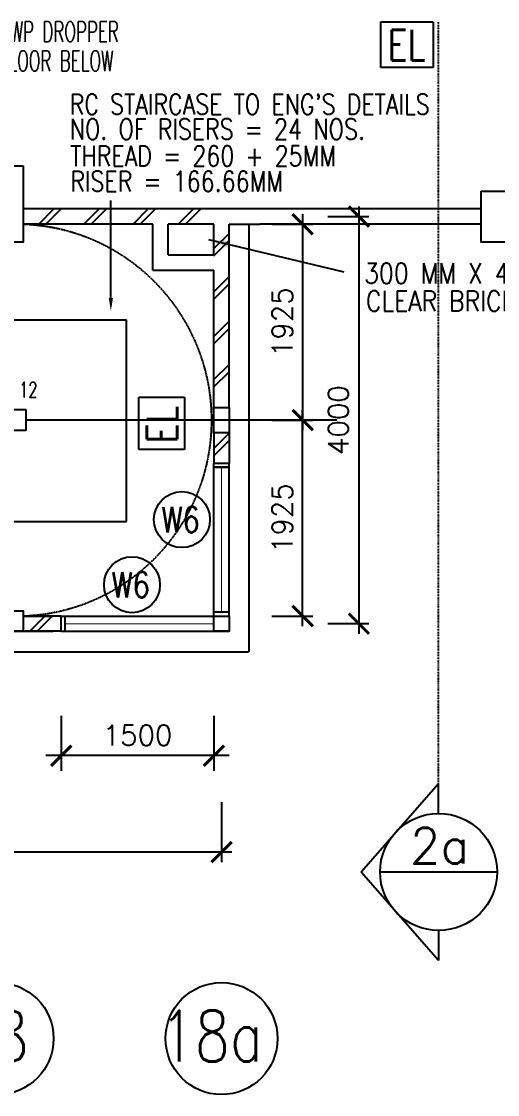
# Model space of a CAD drawing. Extents: x 2332957 to 2465864, y -1012926 to -914299.
# Drawn here: x 2421017 to 2425695, y -1001364 to -990820 of the extents above; entities that cross this region are included whole.
import ezdxf

# ---------------------------------------------------------------- set-up
doc = ezdxf.new("R2010")
doc.units = 0
doc.header["$LTSCALE"] = 15
doc.header["$MEASUREMENT"] = 0
doc.header["$PDMODE"] = 34
for name, pattern in [('DASHDOT', [1, 0.5, -0.25, 0, -0.25]), ('DIVIDE', [1.25, 0.5, -0.25, 0, -0.25, 0, -0.25]), ('HIDDEN', [0.375, 0.25, -0.125])]:
    doc.linetypes.add(name, pattern=pattern)
doc.layers.get('0').update_dxf_attribs({"linetype": 'CONTINUOUS'})
doc.layers.get('DEFPOINTS').update_dxf_attribs({"linetype": 'CONTINUOUS'})
for name, color, linetype in [('-EL & K', 10, 'CONTINUOUS'), ('AR', 7, 'CONTINUOUS'), ('AR1', 7, 'CONTINUOUS'), ('COL', 3, 'CONTINUOUS'), ('DIM', 7, 'CONTINUOUS'), ('extension', 1, 'CONTINUOUS'), ('GRID-T', 7, 'CONTINUOUS'), ('hatch', 7, 'CONTINUOUS'), ('SPEC', 7, 'CONTINUOUS'), ('stair', 7, 'CONTINUOUS'), ('WALL', 2, 'CONTINUOUS'), ('WIN', 5, 'CONTINUOUS'), ('WIN-T', 7, 'CONTINUOUS'), ('WP', 50, 'DIVIDE')]:
    doc.layers.add(name, color=color, linetype=linetype)
doc.styles.add('125', font='romans.shx', dxfattribs={"width": 0.9, "height": 225})
doc.styles.add('E', font='ROMANS.SHX', dxfattribs={"width": 0.9})
doc.styles.add('ROMANS', font='romans')
doc.styles.get("Standard").update_dxf_attribs({"font": 'ROMANS.SHX'})
doc.dimstyles.get("Standard").update_dxf_attribs({"dimtxt": 0.18, "dimasz": 0.18, "dimexe": 0.18, "dimexo": 0.0625, "dimgap": 0.09, "dimtad": 0, "dimtih": 1, "dimtoh": 1, "dimdec": 4, "dimzin": 0, "dimdsep": 46, "dimtxsty": 'Standard', "dimcen": 0.09, "dimadec": 0, "dimazin": 0, "dimtfac": 1, "dimtdec": 4, "dimtofl": 0, "dimtmove": 0, "dimatfit": 3, "dimfxl": 1, "dimtolj": 1, "dimtzin": 0, "dimarcsym": 0})
doc.dimstyles.new('STANDARD$0', dxfattribs={"dimscale": 0, "dimtxt": 8, "dimasz": 6, "dimexe": 1, "dimexo": 1, "dimgap": 3, "dimtad": 1, "dimdec": 0, "dimlfac": -1, "dimrnd": 1, "dimzin": 0, "dimdsep": 46, "dimtxsty": 'Standard', "dimcen": 0, "dimclrd": 5, "dimclre": 250, "dimadec": 0, "dimazin": 0, "dimtfac": 1, "dimtdec": 4, "dimtofl": 0, "dimtmove": 0, "dimatfit": 3, "dimfxl": 1, "dimtolj": 1, "dimtzin": 0, "dimarcsym": 0})

# ---------------------------------------------------------------- blocks, each defined once
blk = doc.blocks.new('_ARCHTICK')
at = {"color": 0, "linetype": 'ByBlock', "const_width": 0.15}
blk.add_lwpolyline([(-0.5, -0.5), (0.5, 0.5)], dxfattribs=at)
blk = doc.blocks.new('*D208')
at = {"layer": 'DEFPOINTS', "color": 0, "transparency": 16777216}
for p in [(2423928, -992737), (2423928, -996737), (2424332, -996737)]:
    blk.add_point(p, dxfattribs=at)
at = {"layer": 'DIM', "color": 7, "lineweight": -2, "transparency": 16777216}
for p, q in [((2424332, -992637), (2424332, -996837)), ((2424028, -992737), (2424432, -992737)), ((2424028, -996737), (2424432, -996737))]:
    blk.add_line(p, q, dxfattribs=at)
at = {"layer": 'DIM', "color": 7, "lineweight": -2, "transparency": 16777216, "xscale": 200, "yscale": 200, "zscale": 200}
for p, rotation in [((2424332, -992737), 90), ((2424332, -996737), 270)]:
    blk.add_blockref('_ARCHTICK', p, dxfattribs=dict(at, rotation=rotation))
at = {"layer": 'DIM', "color": 7, "transparency": 16777216, "insert": (2424132, -994737), "char_height": 200, "attachment_point": 5, "rotation": 90, "style": 'ROMANS'}
blk.add_mtext('\\A1;4000', dxfattribs=at)
blk = doc.blocks.new('*D209')
at = {"layer": 'DEFPOINTS', "color": 0, "transparency": 16777216}
for p in [(2423376, -992812), (2423376, -994737), (2423780, -994737)]:
    blk.add_point(p, dxfattribs=at)
at = {"layer": 'DIM', "color": 7, "lineweight": -2, "transparency": 16777216}
for p, q in [((2423780, -992712), (2423780, -994837)), ((2423476, -992812), (2423880, -992812)), ((2423476, -994737), (2423880, -994737))]:
    blk.add_line(p, q, dxfattribs=at)
at = {"layer": 'DIM', "color": 7, "lineweight": -2, "transparency": 16777216, "xscale": 200, "yscale": 200, "zscale": 200}
for p, rotation in [((2423780, -992812), 90), ((2423780, -994737), 270)]:
    blk.add_blockref('_ARCHTICK', p, dxfattribs=dict(at, rotation=rotation))
at = {"layer": 'DIM', "color": 7, "transparency": 16777216, "insert": (2423580, -993775), "char_height": 200, "attachment_point": 5, "rotation": 90, "style": 'ROMANS'}
blk.add_mtext('\\A1;1925', dxfattribs=at)
blk = doc.blocks.new('*D210')
at = {"layer": 'DEFPOINTS', "color": 0, "transparency": 16777216}
for p in [(2423376, -994737), (2423780, -994737), (2423376, -996662)]:
    blk.add_point(p, dxfattribs=at)
at = {"layer": 'DIM', "color": 7, "lineweight": -2, "transparency": 16777216}
for p, q in [((2423780, -996762), (2423780, -994637)), ((2423476, -994737), (2423880, -994737)), ((2423476, -996662), (2423880, -996662))]:
    blk.add_line(p, q, dxfattribs=at)
at = {"layer": 'DIM', "color": 7, "lineweight": -2, "transparency": 16777216, "xscale": 200, "yscale": 200, "zscale": 200}
for p, rotation in [((2423780, -994737), 90), ((2423780, -996662), 270)]:
    blk.add_blockref('_ARCHTICK', p, dxfattribs=dict(at, rotation=rotation))
at = {"layer": 'DIM', "color": 7, "transparency": 16777216, "insert": (2423580, -995700), "char_height": 200, "attachment_point": 5, "rotation": 90, "style": 'ROMANS'}
blk.add_mtext('\\A1;1925', dxfattribs=at)
blk = doc.blocks.new('*D211')
at = {"layer": 'DEFPOINTS', "color": 0, "transparency": 16777216}
for p in [(2415783, -998391), (2422983, -998391), (2415783, -998981)]:
    blk.add_point(p, dxfattribs=at)
at = {"layer": 'DIM', "color": 7, "lineweight": -2, "transparency": 16777216}
for p, q in [((2415783, -998491), (2415783, -999081)), ((2422983, -998491), (2422983, -999081)), ((2423083, -998981), (2415683, -998981))]:
    blk.add_line(p, q, dxfattribs=at)
at = {"layer": 'DIM', "color": 7, "lineweight": -2, "transparency": 16777216, "xscale": 200, "yscale": 200, "zscale": 200}
for p, rotation in [((2415783, -998981), 180.0000000117561), ((2422983, -998981), 1.175611608061899e-08)]:
    blk.add_blockref('_ARCHTICK', p, dxfattribs=dict(at, rotation=rotation))
at = {"layer": 'DIM', "color": 7, "transparency": 16777216, "insert": (2419383, -998781), "char_height": 200, "attachment_point": 5, "rotation": 0, "style": 'ROMANS'}
blk.add_mtext('\\A1;7200', dxfattribs=at)
blk = doc.blocks.new('*D215')
at = {"layer": 'DEFPOINTS', "color": 0, "linetype": 'Continuous', "transparency": 16777216}
for p in [(2421408, -997493), (2422908, -997493), (2421408, -998034)]:
    blk.add_point(p, dxfattribs=at)
at = {"layer": 'WIN', "color": 7, "linetype": 'Continuous', "lineweight": -2, "transparency": 16777216}
for p, q in [((2421408, -997643), (2421408, -998184)), ((2422908, -997643), (2422908, -998184)), ((2423058, -998034), (2421258, -998034))]:
    blk.add_line(p, q, dxfattribs=at)
at = {"layer": 'WIN', "color": 7, "linetype": 'Continuous', "lineweight": -2, "transparency": 16777216, "xscale": 200, "yscale": 200, "zscale": 200, "rotation": 180}
blk.add_blockref('_ARCHTICK', (2421408, -998034), dxfattribs=at)
at = {"layer": 'WIN', "color": 7, "linetype": 'Continuous', "lineweight": -2, "transparency": 16777216, "xscale": 200, "yscale": 200, "zscale": 200}
blk.add_blockref('_ARCHTICK', (2422908, -998034), dxfattribs=at)
at = {"layer": 'WIN', "color": 7, "linetype": 'Continuous', "transparency": 16777216, "insert": (2422158, -997834), "char_height": 200, "attachment_point": 5, "style": 'ROMANS'}
blk.add_mtext('\\A1;1500', dxfattribs=at)

msp = doc.modelspace()

# ---------------------------------------------------------------- linework, layer by layer
at = {"layer": '-EL & K', "color": 0, "linetype": 'HIDDEN'}
for points in [[(2424549.9, -990824.8), (2425063.9, -990824.8), (2425063.9, -991271.9), (2424549.9, -991271.9)], [(2422171.1, -995025.1), (2422171.1, -994511.2), (2422618.2, -994511.2), (2422618.2, -995025.1)]]:
    msp.add_lwpolyline(points, close=True, dxfattribs=at)
at = {"layer": 'AR', "color": 0, "linetype": 'DASHDOT'}
msp.add_line((2425116.5, -998307.2), (2425116.5, -990823), dxfattribs=at)
at = {"layer": 'AR', "color": 0}
for p, q in [((2425116.5, -998312.4), (2424354.2, -999179.9)), ((2425116.5, -1000047.4), (2424354.2, -999179.9)), ((2424541.5, -999177.3), (2425691.5, -999177.3))]:
    msp.add_line(p, q, dxfattribs=at)
at = {"layer": 'AR', "color": 0, "linetype": 'Continuous'}
for p, q in [((2425116.5, -998602.3), (2425116.5, -998312.4)), ((2425116.5, -999752.3), (2425116.5, -1000047.4))]:
    msp.add_line(p, q, dxfattribs=at)
at = {"layer": 'AR', "color": 0}
msp.add_circle((2425116.5, -999177.3), 575, dxfattribs=at)
at = {"layer": 'COL', "color": 0}
for points in [[(2421032.9, -992237.5), (2421032.9, -992987.5), (2420532.9, -992987.5), (2420532.9, -992237.5)], [(2425532.9, -992487.5), (2426032.9, -992487.5), (2426032.9, -992987.5), (2425532.9, -992987.5)], [(2422907.9, -994612.5), (2423057.9, -994612.5), (2423057.9, -994862.5), (2422907.9, -994862.5)], [(2422907.9, -994612.5), (2423057.9, -994612.5), (2423057.9, -994862.5), (2422907.9, -994862.5)], [(2420532.9, -996612.5), (2421032.9, -996612.5), (2421032.9, -996812.5), (2420532.9, -996812.5)]]:
    msp.add_lwpolyline(points, close=True, dxfattribs=at)
at = {"layer": 'extension', "color": 0, "linetype": 'HIDDEN'}
for p in [(2423252.1, -992812.5), (2415707.9, -997012.5)]:
    msp.add_line(p, (2423252.1, -997012.5), dxfattribs=at)
at = {"layer": 'GRID-T', "color": 0}
for centre in [(2420782.9, -1000814.1), (2422982.9, -1000814.1)]:
    msp.add_circle(centre, 550, dxfattribs=at)
at = {"layer": 'hatch', "color": 0}
for p, q in [((2421186, -992812.5), (2421336, -992662.5)), ((2421257.6, -992812.5), (2421407.6, -992662.5)), ((2421629.8, -992812.5), (2421779.8, -992662.5)), ((2421701.4, -992812.5), (2421851.4, -992662.5)), ((2422113, -992812.5), (2422263, -992662.5)), ((2422184.6, -992812.5), (2422334.6, -992662.5)), ((2422556.8, -992812.5), (2422706.8, -992662.5)), ((2422628.4, -992812.5), (2422778.4, -992662.5)), ((2422907.9, -993051.9), (2423057.9, -992901.9)), ((2422907.9, -993123.5), (2423057.9, -992973.5)), ((2422907.9, -993476.9), (2423057.9, -993326.9)), ((2422907.9, -993548.5), (2423057.9, -993398.5)), ((2422907.9, -993914.5), (2423057.9, -993764.5)), ((2422907.9, -993986.1), (2423057.9, -993836.1)), ((2422907.9, -994339.5), (2423057.9, -994189.5)), ((2422907.9, -994411.1), (2423057.9, -994261.1)), ((2422907.9, -995014.9), (2423057.9, -994864.9)), ((2422907.9, -995086.5), (2423057.9, -994936.5)), ((2421098.1, -996812.5), (2421248.1, -996662.5)), ((2421169.7, -996812.5), (2421319.7, -996662.5))]:
    msp.add_line(p, q, dxfattribs=at)
at = {"layer": 'stair', "color": 0}
for p, q in [((2418102.1, -993750), (2422049.7, -993750)), ((2422049.7, -995734.1), (2422049.7, -993750)), ((2421062.1, -994637.5), (2417742.1, -994637.5)), ((2421062.1, -994837.5), (2421062.1, -994637.5)), ((2421062.1, -994837.5), (2419144.8, -994837.5)), ((2421062.1, -994837.5), (2419144.8, -994837.5)), ((2419922.1, -995734.1), (2422049.7, -995734.1))]:
    msp.add_line(p, q, dxfattribs=at)
at = {"layer": 'stair', "color": 0, "linetype": 'HIDDEN'}
msp.add_line((2424116, -994737.5), (2421062.1, -994737.5), dxfattribs=at)
msp.add_arc((2420962.1, -994737.5), 1925, 272.10753, 87.89247, dxfattribs=at)
at = {"layer": 'WALL', "color": 0}
for p, q in [((2425532.9, -992662.5), (2421032.9, -992662.5)), ((2423077.1, -992662.5), (2421032.9, -992662.5)), ((2422307.9, -992812.5), (2421032.9, -992812.5)), ((2422307.9, -993262.5), (2422307.9, -992812.5)), ((2422907.9, -992812.5), (2422457.9, -992812.5)), ((2422457.9, -993112.5), (2422457.9, -992812.5)), ((2422907.9, -993112.5), (2422907.9, -992812.5)), ((2423057.9, -992812.5), (2423357.9, -992812.5)), ((2423057.9, -994612.5), (2423057.9, -992812.5)), ((2425532.9, -992812.5), (2423357.9, -992812.5)), ((2422457.9, -993112.5), (2422907.9, -993112.5)), ((2422307.9, -993262.5), (2422907.9, -993262.5)), ((2422907.9, -994612.5), (2422907.9, -993262.5)), ((2422907.9, -994862.5), (2422907.9, -995162.5)), ((2423057.9, -994862.5), (2423057.9, -995162.5)), ((2423057.9, -995162.5), (2422907.9, -995162.5)), ((2421032.9, -996662.5), (2421327.1, -996662.5)), ((2421407.9, -996662.5), (2421052.1, -996662.5)), ((2421407.9, -996812.5), (2421407.9, -996662.5)), ((2417357.9, -996812.5), (2421327.1, -996812.5)), ((2421407.9, -996812.5), (2421052.1, -996812.5))]:
    msp.add_line(p, q, dxfattribs=at)
msp.add_lwpolyline([(2426032.9, -992812.5), (2426032.9, -992987.5), (2425532.9, -992987.5), (2425532.9, -992812.5)], dxfattribs=at)
at = {"layer": 'WIN', "color": 0}
for p, q in [((2422907.9, -996662.5), (2422907.9, -995162.5)), ((2423057.9, -996662.5), (2423057.9, -995162.5)), ((2423057.9, -995200.5), (2422907.9, -995200.5)), ((2422907.9, -995200.5), (2423057.9, -995200.5)), ((2423057.9, -996624.5), (2422907.9, -996624.5)), ((2421407.9, -996662.5), (2422907.9, -996662.5)), ((2421445.9, -996812.5), (2421445.9, -996662.5)), ((2421407.9, -996812.5), (2423057.9, -996812.5))]:
    msp.add_line(p, q, dxfattribs=at)
at = {"layer": 'WIN', "color": 0, "const_width": 10, "flags": 128}
for points in [[(2422982.9, -996624.5), (2422982.9, -995200.5)], [(2421445.9, -996737.5), (2422907.9, -996737.5)]]:
    msp.add_lwpolyline(points, dxfattribs=at)
at = {"layer": 'WIN', "color": 0}
msp.add_lwpolyline([(2422907.9, -996662.5), (2423057.9, -996662.5), (2423057.9, -996812.5), (2422907.9, -996812.5)], close=True, dxfattribs=at)
at = {"layer": 'WIN-T', "color": 0, "linetype": 'Continuous'}
for centre in [(2422594, -995714.5), (2422103.1, -996354.5)]:
    msp.add_circle(centre, 275, dxfattribs=at)
at = {"layer": 'WP', "color": 0, "linetype": 'ByBlock'}
msp.add_line((2421895.6, -993538.2), (2421895.6, -992580.4), dxfattribs=at)
msp.add_solid([(2421916.4, -993538.2), (2421874.8, -993538.2), (2421895.6, -993663.2)], dxfattribs=at)

# ---------------------------------------------------------------- texts
at = {"layer": '-EL & K', "color": 0, "linetype": 'HIDDEN', "style": 'E', "width": 0.8}
msp.add_text('EL', height=300, dxfattribs=at).set_placement((2424616.2, -991201.9))
msp.add_text('EL', height=300, rotation=90, dxfattribs=at).set_placement((2422548.2, -994965.9))
at = {"layer": 'AR1', "color": 0, "style": 'ROMANS'}
msp.add_text('2a', height=350, dxfattribs=at).set_placement((2424834.1, -999094))
at = {"layer": 'GRID-T', "color": 0, "style": 'ROMANS'}
msp.add_text('18', height=500, dxfattribs=at).set_placement((2420243.7, -1001039.8))
at = {"layer": 'GRID-T', "color": 0, "style": 'ROMANS', "width": 0.8}
msp.add_text('18a', height=500, dxfattribs=at).set_placement((2422378.7, -1001039.8))
at = {"layer": 'SPEC', "color": 0, "style": 'ROMANS', "width": 0.85}
for s, p in [('300 MM X 450 MM', (2424384.7, -993393.8)), ('CLEAR BRICKWALL RISER', (2424402.1, -993666.8))]:
    msp.add_text(s, height=200, dxfattribs=at).set_placement(p)
at = {"layer": 'stair', "color": 0, "linetype": 'Continuous', "style": 'ROMANS', "width": 0.7}
msp.add_text('12', height=150, dxfattribs=at).set_placement((2420994.6, -994514.1))
at = {"layer": 'WIN-T', "color": 0, "style": 'ROMANS', "width": 0.8}
for p in [(2422393.2, -995840.3), (2421902.4, -996480.3)]:
    msp.add_text('W6', height=250, dxfattribs=at).set_placement(p)
at = {"layer": 'WP', "color": 0, "linetype": 'DASHDOT', "style": '125', "width": 0.6}
for s, p in [('80%%C WP DROPPER', (2420518.4, -991019.7)), ('TO FLOOR BELOW', (2420518.4, -991306.8))]:
    msp.add_text(s, height=200, dxfattribs=at).set_placement(p)
at = {"layer": 'WP', "color": 0, "linetype": 'ByBlock', "style": 'ROMANS', "width": 0.8}
for s, p in [("RC STAIRCASE TO ENG'S DETAILS", (2421490.3, -991733.4)), ('NO. OF RISERS = 24 NOS.', (2421490.8, -991978)), ('THREAD = 260 + 25MM', (2421496, -992241.4)), ('RISER = 166.66MM', (2421496, -992490.3))]:
    msp.add_text(s, height=200, dxfattribs=at).set_placement(p)

# ---------------------------------------------------------------- dimensions: what is measured, and where the dimension line sits
at = {"layer": 'DIM', "color": 0}
for p1, p2, distance, picture, middle in [((2423927.6, -992737.5), (2423927.6, -996737.5), 403.9, '*D208', (2424131.5, -994737.5)), ((2423375.8, -992812.5), (2423375.8, -994737.5), 403.9, '*D209', (2423579.7, -993775)), ((2423375.8, -996662.5), (2423375.8, -994737.5), -403.9, '*D210', (2423579.7, -995700)), ((2422982.9, -998390.7), (2415782.9, -998390.7), 590.5, '*D211', (2419382.9, -998781.2))]:
    dim = msp.add_aligned_dim(p1=p1, p2=p2, distance=distance, dimstyle='STANDARD$0', override={"dimscale": 100, "dimtxt": 2, "dimasz": 2, "dimgap": 1, "dimtxsty": 'ROMANS', "dimblk": 'ARCHTICK', "dimdle": 1, "dimclrd": 7, "dimclre": 7, "dimclrt": 7, "dimtdec": 0, "dimtmove": 2}, dxfattribs=at)
    dim.commit()
    dim.dimension.update_dxf_attribs({"geometry": picture, "text_midpoint": middle})
at = {"layer": 'WIN', "color": 0, "linetype": 'Continuous'}
dim = msp.add_linear_dim(base=(2421407.9, -998034), p1=(2422907.9, -997492.5), p2=(2421407.9, -997492.5), angle=180, dimstyle='STANDARD$0', override={"dimscale": 100, "dimtxt": 2, "dimasz": 2, "dimexe": 1.5, "dimexo": 1.5, "dimgap": 1, "dimtxsty": 'ROMANS', "dimblk": 'ARCHTICK', "dimdle": 1.5, "dimclrd": 7, "dimclre": 7, "dimclrt": 7, "dimtdec": 0, "dimtmove": 2}, dxfattribs=at)
dim.commit()
dim.dimension.update_dxf_attribs({"geometry": '*D215', "text_midpoint": (2422157.9, -997834)})

# ---------------------------------------------------------------- leaders
at = {"layer": 'SPEC', "color": 0}
msp.add_leader([(2422853.9, -992962.5), (2424185.6, -993279.4)], dimstyle='Standard', override={"dimscale": 100, "dimtxt": 2, "dimasz": 2, "dimexe": 1.5, "dimexo": 1.5, "dimgap": 1, "dimtad": 0, "dimtih": 0, "dimtoh": 0, "dimdec": 0, "dimtxsty": 'ROMANS', "dimcen": 0, "dimdle": 1.5, "dimclrd": 7, "dimclre": 7, "dimclrt": 7, "dimtdec": 0, "dimtmove": 2}, dxfattribs=at)

doc.saveas('drawing.dxf')
